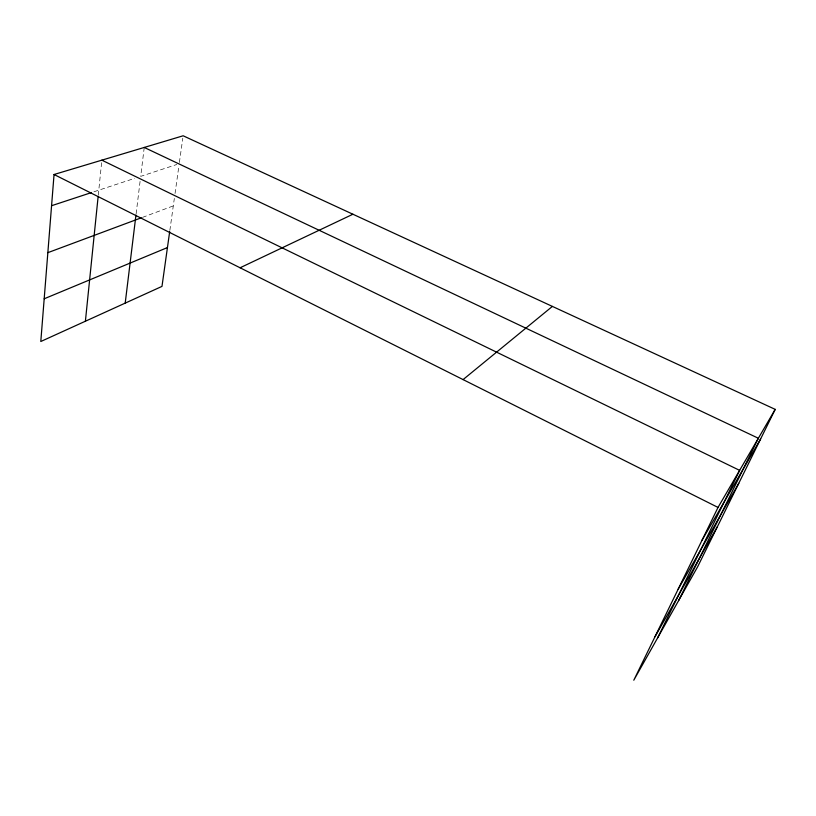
<?xml version="1.0" encoding="UTF-8"?>
<svg xmlns="http://www.w3.org/2000/svg" width="816" height="816" viewBox="0 0 816 816"><rect width="100%" height="100%" fill="white"/><g stroke="black" fill="none" stroke-linecap="round" stroke-linejoin="round"><path stroke-width="0.61" stroke-dasharray="4.08 3.06" d="M98.277 195.187L101.857 160.16M136.119 213.792L140.24 180.112M144.238 147.451L140.699 176.368L176.817 164.485M169.85 230.408L174.338 198.441M175.042 193.474L178.867 166.168M179.387 162.476L182.804 138.2M142.474 217.382L173.298 205.887M93.952 191.76L134.711 178.337"/><path stroke-width="1.22" d="M775.2 409.367L718.019 507.43L633.787 680.218L697.619 566.824L775.2 409.367L183.141 135.782L54.05 174.502L40.8 341.506L161.986 286.385L169.677 231.632M85.394 321.229L98.144 196.452M125.205 303.124L135.966 215.036M657.676 637.786L739.633 470.373L101.857 160.16M678.606 600.607L758.35 438.253L144.238 147.451M654.993 636.735L717.376 526.728M678.137 589.234L738.776 483.296M702.005 540.294L760.634 438.937M463.08 379.603L552.391 306.408M240.077 267.781L352.92 214.231M44.186 298.789L167.443 247.564M47.848 252.664L141.29 217.821M51.581 205.714L91.525 192.556M54.05 174.502L718.019 507.43"/></g></svg>
